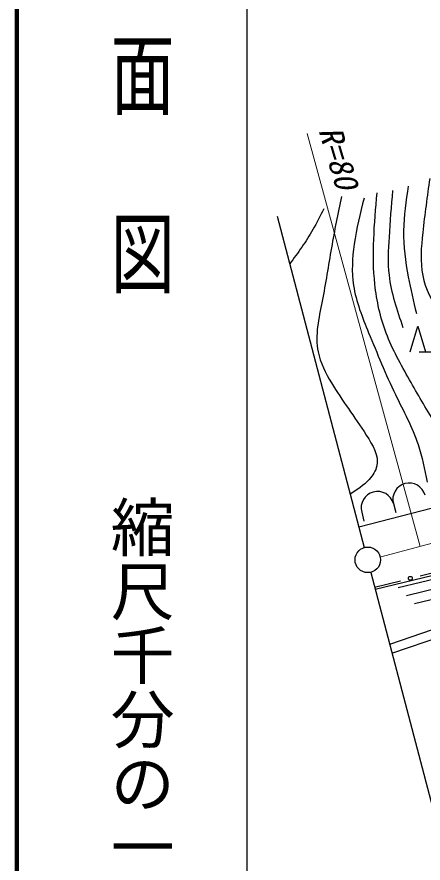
# Model space of a CAD drawing. Units: millimetres, scale not verified. Extents: x 40000 to 680000, y 20000 to 380000.
# Drawn here: x 40000 to 71787, y 262244 to 328394 of the extents above; entities that cross this region are included whole.
import ezdxf
from ezdxf.enums import TextEntityAlignment as Align

# ---------------------------------------------------------------- set-up
doc = ezdxf.new("R2010")
doc.units = ezdxf.units.MM
doc.header["$LTSCALE"] = 1000
doc.linetypes.add('CHAIN', pattern=[18.5, 12, -1.5, 3.5, -1.5])
for name, color, linetype, lineweight in [('M-BGD', 7, 'Continuous', 25), ('M-BMK', 2, 'CHAIN', 13), ('M-BMK-SRVR', 3, 'Continuous', 25), ('M-STR-HTXT', 7, 'Continuous', 13), ('M-TTL', 2, 'Continuous', 140), ('M-TTL-BAND', 7, 'Continuous', 25)]:
    doc.layers.add(name, color=color, linetype=linetype, lineweight=lineweight)
doc.styles.add('@ＭＳ ゴシック', font='')
doc.styles.add('ＭＳ ゴシック', font='')
doc.styles.get('@ＭＳ ゴシック').set_extended_font_data('@MS Gothic')
doc.styles.get('ＭＳ ゴシック').set_extended_font_data('MS Gothic')

msp = doc.modelspace()

# ---------------------------------------------------------------- linework, layer by layer
at = {"layer": 'M-BGD'}
for p, q in [((70772, 302221), (71372, 304221)), ((71372, 304221), (71972, 302221)), ((71472, 302221), (72472, 302221)), ((66754, 288522), (74075, 290419)), ((69460, 290345), (69643, 289654)), ((66982, 289684), (67157, 288981)), ((69346, 278657), (94731, 287342)), ((68032, 283659), (79880, 286541)), ((89898, 286476), (69165, 279344)), ((71553, 284699), (73587, 285210)), ((69826, 283784), (73536, 284684)), ((67993, 283805), (70027, 284316)), ((70476, 283154), (73256, 283834)), ((71116, 282524), (72966, 282974))]:
    msp.add_line(p, q, dxfattribs=at)
msp.add_circle((70790, 284508), 150, dxfattribs=at)
for centre in [(70699, 290675), (68221, 290014)]:
    msp.add_arc(centre, 1282, 14.93142, 194.93142, dxfattribs=at)
for points, knots in [([(72306, 315767), (72110, 314366), (71913, 312965), (71760, 311534), (71638, 310405), (71544, 309257), (71760, 308167), (71962, 307145), (72438, 306174), (73080, 305300), (73763, 304369), (74635, 303548), (75673, 303161), (76466, 302865), (77355, 302822), (78222, 302888), (79641, 302996), (81001, 303398), (82272, 303980), (83605, 304590), (84842, 305398), (86140, 306073), (87240, 306645), (88385, 307122), (89508, 307666), (90467, 308131), (91409, 308645), (92421, 308940), (93059, 309127), (93724, 309226), (94390, 309326)], [0, 0, 0, 0, 1, 1, 1, 2, 2, 2, 3, 3, 3, 4, 4, 4, 5, 5, 5, 6, 6, 6, 7, 7, 7, 8, 8, 8, 9, 9, 9, 10, 10, 10, 10]), ([(70622, 315175), (70447, 314009), (70272, 312842), (70258, 311671), (70243, 310469), (70398, 309263), (70622, 308076), (70804, 307111), (71032, 306160), (71259, 305209)], [0, 0, 0, 0, 1, 1, 1, 2, 2, 2, 3, 3, 3, 3]), ([(65389, 314356), (65119, 313019), (64850, 311683), (64615, 310351), (64370, 308964), (64163, 307582), (63887, 306164), (63628, 304840), (63309, 303484), (63568, 302205), (63740, 301359), (64165, 300546), (64615, 299793), (65458, 298384), (66390, 297184), (67345, 295697), (67840, 294928), (68340, 294082), (68165, 293286), (68082, 292910), (67848, 292545), (67573, 292239), (67142, 291760), (66611, 291425), (66079, 291091)], [0, 0, 0, 0, 1, 1, 1, 2, 2, 2, 3, 3, 3, 4, 4, 4, 5, 5, 5, 6, 6, 6, 7, 7, 7, 8, 8, 8, 8]), ([(67163, 314219), (66863, 313032), (66563, 311845), (66390, 310624), (66238, 309552), (66184, 308453), (66344, 307393), (66536, 306123), (67035, 304909), (67527, 303707), (68197, 302074), (68855, 300462), (69621, 298883), (70247, 297592), (70946, 296323), (71396, 294969), (71712, 294017), (71906, 293024), (72099, 292030)], [0, 0, 0, 0, 1, 1, 1, 2, 2, 2, 3, 3, 3, 4, 4, 4, 5, 5, 5, 6, 6, 6, 6]), ([(76586, 294383), (75912, 294363), (75237, 294343), (74675, 294572), (73839, 294914), (73253, 295809), (72721, 296660), (71991, 297827), (71362, 298913), (70723, 300035), (70059, 301199), (69384, 302403), (68902, 303676), (68438, 304903), (68154, 306194), (68014, 307496), (67888, 308661), (67879, 309835), (67925, 311004), (67973, 312221), (68082, 313433), (68191, 314646)], [0, 0, 0, 0, 1, 1, 1, 2, 2, 2, 3, 3, 3, 4, 4, 4, 5, 5, 5, 6, 6, 6, 7, 7, 7, 7]), ([(69393, 314811), (69295, 313601), (69196, 312391), (69120, 311170), (69059, 310182), (69013, 309186), (69120, 308212), (69274, 306817), (69743, 305467), (70212, 304117)], [0, 0, 0, 0, 1, 1, 1, 2, 2, 2, 3, 3, 3, 3]), ([(64023, 313400), (63745, 312849), (63466, 312297), (63159, 311762), (62890, 311295), (62599, 310841), (62294, 310397), (61989, 309954), (61670, 309522), (61350, 309090)], [0, 0, 0, 0, 1, 1, 1, 2, 2, 2, 3, 3, 3, 3])]:
    msp.add_open_spline(points, degree=3, knots=knots, dxfattribs=at)
at = {"layer": 'M-BMK'}
msp.add_line((68516, 286186), (114798, 298610), dxfattribs=at)
at = {"layer": 'M-BMK-SRVR'}
for p, q in [((60372, 312815), (67178, 286909)), ((67693, 284948), (77326, 248283))]:
    msp.add_line(p, q, dxfattribs=at)
msp.add_circle((67459, 285949), 1000, dxfattribs=at)
at = {"layer": 'M-STR-HTXT'}
msp.add_line((71557, 287003), (62728, 319285), dxfattribs=at)
at = {"layer": 'M-TTL'}
msp.add_line((40000, 380000), (40000, 20000), dxfattribs=at)
at = {"layer": 'M-TTL-BAND'}
msp.add_line((58000, 370000), (58000, 20000), dxfattribs=at)

# ---------------------------------------------------------------- texts
at = {"layer": 'M-STR-HTXT', "style": 'ＭＳ ゴシック', "oblique": 15}
msp.add_text('R=80', height=1833, rotation=286.699, dxfattribs=at).set_placement((63061, 319387), align=Align.BOTTOM_LEFT)
at = {"layer": 'M-TTL-BAND', "style": '@ＭＳ ゴシック', "width": 1.4}
msp.add_text('平  面  図', height=3666, rotation=270, dxfattribs=at).set_placement((49777, 306475), align=Align.MIDDLE_RIGHT)
at = {"layer": 'M-TTL-BAND', "style": '@ＭＳ ゴシック'}
msp.add_text('縮尺千分の一', height=3666, rotation=270, dxfattribs=at).set_placement((49777, 261030), align=Align.MIDDLE_RIGHT)

doc.saveas('drawing.dxf')
